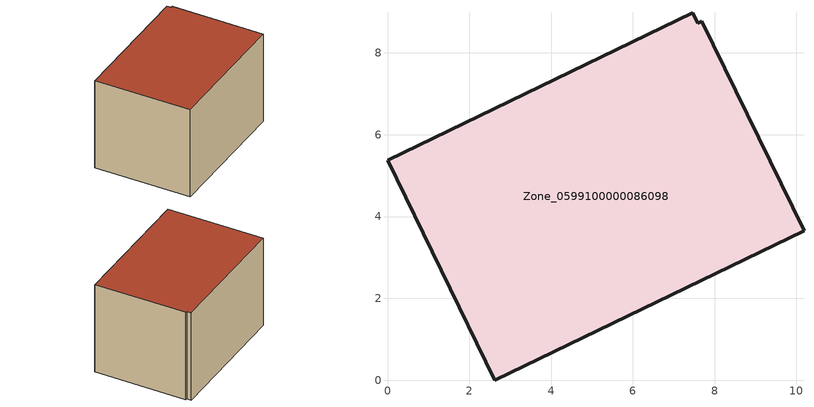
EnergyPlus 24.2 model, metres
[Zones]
Zone_0599100000086098
 floor ground (C_G): 2.62,0 0,5.37 7.47,8.98 7.59,8.72 7.69,8.77 10.19,3.66 z0
 wall outside (C_F): 2.62,0 10.19,3.66 7.69,8.77 7.59,8.72 7.47,8.98 0,5.37 2.62,0 z0:5.81
 roof outside (C_R): 0,5.37 2.62,0 10.19,3.66 7.69,8.77 7.59,8.72 7.47,8.98 z5.81
[BUILDING]
Pand.0599100000086098: North Axis=0; Terrain=City; Loads Convergence Tolerance Value=0.04; Temperature Convergence Tolerance Value=0.4; Solar Distribution=FullExterior; Maximum Number of Warmup Days=25; Minimum Number of Warmup Days=1
[Site:Location]
Rotterdam.The.Hague.AP_ZH_NLD Design_Conditions: Latitude=51.96; Longitude=4.45; Time Zone=1; Elevation=-4.5
[SITE:GROUNDTEMPERATURE:BUILDINGSURFACE]
18, 18, 18, 18, 18, 18, 18, 18, 18, 18, 18, 18
[MATERIAL] Thermal Absorptance=0.9; Solar Absorptance=0.7; Visible Absorptance=0.7
Name | Roughness | Thickness | Conductivity | Density | Specific Heat
G.TI.1946-1964 | MediumSmooth | 0.15 | 1 | 540 | 1210
F.TI.1946-1964 | Rough | 0.3 | 0.857143 | 1920 | 840
R.TI.1946-1964 | MediumRough | 0.2 | 0.277778 | 1500 | 1000
[CONSTRUCTION]
C_G: G.TI.1946-1964
C_F: F.TI.1946-1964
C_R: R.TI.1946-1964
[ZONE]
Zone_0599100000086098: Type=1; Multiplier=1; Ceiling Height=Autocalculate; Volume=Autocalculate; Floor Area=autocalculate; Part of Total Floor Area=Yes
[ZONEINFILTRATION:DESIGNFLOWRATE]
Infil_Zone_0599100000086098: Zone or ZoneList or Space or SpaceList=Zone_0599100000086098; Schedule=AlwaysOn; Design Flow Rate Calculation Method=Flow/Area; Flow Rate per Floor Area=0.003; Constant Term Coefficient=1; Temperature Term Coefficient=0; Velocity Term Coefficient=0; Velocity Squared Term Coefficient=0
[HVACTEMPLATE:ZONE:IDEALLOADSAIRSYSTEM]
Zone_0599100000086098: Maximum Heating Supply Air Temperature=50; Minimum Cooling Supply Air Temperature=13; Maximum Heating Supply Air Humidity Ratio=0.0156; Minimum Cooling Supply Air Humidity Ratio=0.0077; Heating Limit=NoLimit; Cooling Limit=NoLimit; Dehumidification Control Type=ConstantSensibleHeatRatio; Cooling Sensible Heat Ratio=0.7; Dehumidification Setpoint=60; Humidification Control Type=None; Humidification Setpoint=30; Outdoor Air Method=None; Outdoor Air Flow Rate per Person=0.00944; Outdoor Air Flow Rate per Zone Floor Area=0; Outdoor Air Flow Rate per Zone=0; Demand Controlled Ventilation Type=None; Outdoor Air Economizer Type=NoEconomizer; Heat Recovery Type=None; Sensible Heat Recovery Effectiveness=0.7; Latent Heat Recovery Effectiveness=0.65
[ZONECONTROL:THERMOSTAT]
ThermostatControl_Zone_0599100000086098: Zone or ZoneList=Zone_0599100000086098; Control Type Schedule=DualSetpointControlType; Control 1=Thermostat_Zone_0599100000086098; Temperature Difference Between Cutout And Setpoint=0
[THERMOSTATSETPOINT:DUALSETPOINT]
Thermostat_Zone_0599100000086098: Heating Setpoint Temperature Schedule=HeatingSetpoint_Zone_0599100000086098; Cooling Setpoint Temperature Schedule=CoolingSetpoint_Zone_0599100000086098
[SCHEDULE:COMPACT]
HeatingSetpoint_Zone_0599100000086098: Through: 12/31, For: AllDays, Until: 24:00, 21
CoolingSetpoint_Zone_0599100000086098: Through: 12/31, For: AllDays, Until: 24:00, 24
DualSetpointControlType: Through: 12/31, For: AllDays, Until: 24:00, 4
AlwaysOn: Through: 12/31, For: AllDays, Until: 24:00, 1
